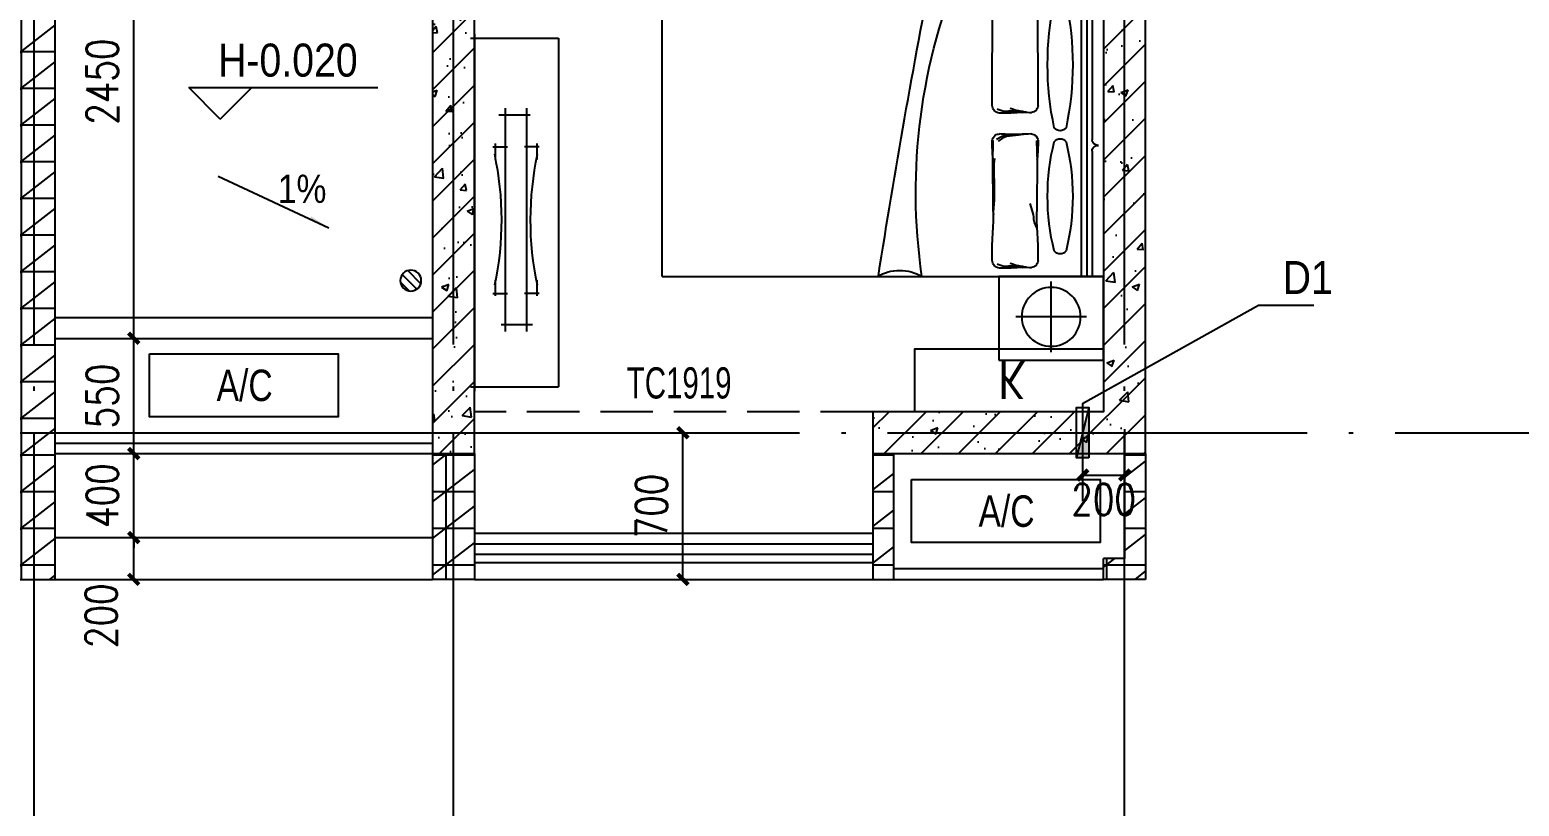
# Model space of a CAD drawing. Extents: x 718358 to 1668613, y -348838 to -159582.
# Drawn here: x 802814 to 809917, y -339776 to -336072 of the extents above; entities that cross this region are included whole.
import ezdxf

# ---------------------------------------------------------------- set-up
doc = ezdxf.new("R2010")
doc.units = 0
doc.header["$LTSCALE"] = 1000
doc.linetypes.add('DASH', pattern=[0.35, 0.25, -0.1])
doc.linetypes.add('DOTE', pattern=[2.4200000000000004, 2, -0.2, 0.02, -0.2])
for name, color, linetype in [('建-厨卫用具', 66, 'Continuous'), ('建-可见线', 7, 'Continuous'), ('建-墙体', 2, 'Continuous'), ('建-家具', 251, 'Continuous'), ('建-尺寸', 73, 'Continuous'), ('建-影线', 8, 'Continuous'), ('建-柱子', 6, 'Continuous'), ('建-标高', 3, 'Continuous'), ('建-空调及空调洞', 70, 'Continuous'), ('建-符号', 3, 'Continuous'), ('建-轴网', 14, 'DOTE'), ('建-门窗', 4, 'Continuous'), ('建-门窗-编号', 7, 'Continuous'), ('建-阳台', 5, 'Continuous')]:
    doc.layers.add(name, color=color, linetype=linetype)
doc.styles.add('_TCH_DIM', font='gt单线西文.shx', dxfattribs={"width": 0.8, "bigfont": 'gt单线中文.shx'})
doc.styles.add('_TCH_WINDOW', font='gt单线西文.shx', dxfattribs={"height": 3.5, "bigfont": 'gt单线中文.shx'})
doc.styles.add('DIM_FONT', font='SIMPLEX.shx', dxfattribs={"width": 0.8, "bigfont": 'GBCBIG.shx'})
doc.dimstyles.new('DIMN50', dxfattribs={"dimscale": 0.5, "dimtxt": 300, "dimasz": 100, "dimexe": 250, "dimexo": 300, "dimgap": 150, "dimtad": 1, "dimdec": 0, "dimzin": 0, "dimdsep": 46, "dimtxsty": 'DIM_FONT', "dimblk": 'ARCHTICK', "dimcen": 0.09, "dimdle": 1, "dimclrt": 7, "dimazin": 2, "dimtfac": 1, "dimtdec": 0, "dimtix": 1, "dimtmove": 2, "dimatfit": 3, "dimldrblk": 'ARCHTICK', "dimfxl": 1, "dimtolj": 1, "dimtzin": 0, "dimarcsym": 0})
pattern_1 = [(0, (0, 0), (0, 175), []), (37.875, (200, 0), (-84.80763867203999, 109.0383283764141), []), (90, (200, 0), (-225, 1.377727649040772e-14), [])]
pattern_2 = [(45, (0, 0), (-88.38834764831843, 88.38834764831844), []), (49.99999999999999, (0, 0), (358.6300913003767, -31.37606749129755), [37.5, -412.5]), (355, (0, 0), (-69.3756668065, 376.0960668500059), [30, -330]), (100.4514, (29.88584, -2.61467), (289.2546908570108, 344.7197710304768), [31.870095, -350.571056]), (46.18420000000001, (0, 100), (533.6205243128222, -82.75950716450905), [56.25, -618.75]), (96.6356, (44.4683725, 93.1033465), (467.3313527743517, 487.0589354502209), [47.805144, -525.8565]), (351.1842, (0, 100), (467.3309725668136, 487.0593004626623), [45, -495]), (21, (50, 75), (298.4535260592309, -201.3094453326694), [37.5, -412.5]), (326.0000000000001, (50, 75), (121.6576659607909, 362.5750225234265), [30, -330]), (71.4514, (74.8711165, 58.224197), (420.111314290745, 161.2652483549762), [31.870095, -350.571056]), (37.50000000000001, (0, 0), (6.079927658645334, 166.4469269156558), [0, -326, 0, -335, 0, -331.25]), (7.499999999999999, (0, 0), (131.5347687210743, 197.2058559411801), [0, -191, 0, -318.5, 0, -126.25]), (327.5, (-111.5, 0), (266.9112180862045, -11.2774358671899), [0, -125, 0, -390, 0, -517.5]), (317.5, (-161.5, 0), (291.5930846711931, 50.05249116615882), [0, -162.5, 0, -259, 0, -367.5])]

# ---------------------------------------------------------------- blocks, each defined once
blk = doc.blocks.new('454545646857')
at = {"layer": '建-家具'}
for p, q in [((6042.579258462591, -65842.78585976518), (6042.579258463639, -65422.78585976191)), ((7706.49381094851, -65422.7858597689), (6042.579258463639, -65422.78585976412)), ((7706.493810947463, -65842.78585976992), (7706.49381094851, -65422.78585976666)), ((6338.805259851392, -65546.90233091134), (6338.805259851043, -65696.10134675054)), ((6552.069961567237, -65525.32301774077), (6476.96141566773, -65525.3230177406)), ((6488.805259851509, -65515.3230177406), (6488.805259851334, -65585.3230177406)), ((7203.521339463364, -65525.32301774229), (7128.346080443301, -65525.32301774211)), ((7188.805259851509, -65515.32301774229), (7188.805259851334, -65585.32301774222)), ((7338.805259851392, -65558.38635206284), (7338.805259851042, -65706.61396200632)), ((7372.959060355151, -65575.32301774269), (6307.523041549432, -65575.32301774019)), ((6307.5230415492, -65675.32301774013), (7372.959060354918, -65675.32301774269)), ((6488.805259850985, -65735.3230177406), (6488.805259851159, -65665.3230177406)), ((7188.805259850985, -65735.32301774228), (7188.805259851159, -65665.32301774228)), ((6552.069961566772, -65725.32301774077), (6476.961415667264, -65725.3230177406)), ((7203.521339462898, -65725.32301774228), (7128.346080442835, -65725.3230177421)), ((7726.493810947522, -65822.7858597667), (6022.57925846265, -65822.78585976514))]:
    blk.add_line(p, q, dxfattribs=at)
for centre, start, end in [((6838.805259854943, -64054.77241747207), 258.0595540250763, 282.1127265320525), ((6838.805259847491, -67195.87361801081), 77.88727346794744, 101.9404459749237)]:
    blk.add_arc(centre, 1500.839454422947, start, end, dxfattribs=at)
blk = doc.blocks.new('空调室外机')
at = {"layer": '建-空调及空调洞'}
blk.add_lwpolyline([(-150.0000573186262, 299.9999680633628), (749.9999426813738, 299.9999680633628), (749.9999426813738, -3.193663724232465e-05), (-150.0000573186262, -3.193663724232465e-05)], close=True, dxfattribs=at)
at = {"layer": '建-空调及空调洞', "style": '_TCH_DIM', "width": 0.8}
blk.add_text('A/C', height=150, dxfattribs=at).set_placement((169.7385458635108, 74.77399481534667))
blk = doc.blocks.new('空调壁挂机')
at = {"layer": '建-空调及空调洞'}
blk.add_lwpolyline([(900.0000397413678, 300.0000110325454), (900.0000397413678, 1.103254544432275e-05), (3.974136780016124e-05, 1.103251634049229e-05), (3.974136780016124e-05, 300.0000110325163)], close=True, dxfattribs=at)
at = {"layer": '建-空调及空调洞', "style": '_TCH_DIM', "text_generation_flag": 4, "width": 0.8000000000029104}
blk.add_text('K', height=180, dxfattribs=at).set_placement((398.5783671205572, 240.5136626312851))
blk = doc.blocks.new('空调穿墙管')
at = {"layer": '建-空调及空调洞'}
h = blk.add_hatch(color=256, dxfattribs=at)
h.paths.add_polyline_path([(30.00003499467493, 120.0000187807873), (3.499526064842939e-05, 120.0000187807873), (3.499526064842939e-05, 1.877845897979569e-05), (60.00003499526065, 1.877845897979569e-05)])
h.paths.add_polyline_path([(3.499525701045059e-05, 240.0000187784353), (3.499525701045059e-05, 120.0000187807891), (30.0000349946713, 120.0000187807891)])
for p, q in [((3.499525701045059e-05, 240.000018778459), (60.00003499525701, 1.877845897979569e-05)), ((30.00003499525701, 260.000018778459), (30.00003499525701, -19.99998122154102))]:
    blk.add_line(p, q, dxfattribs=at)
blk.add_lwpolyline([(3.499525701045059e-05, 1.877845897979569e-05), (60.00003499525701, 1.877845897979569e-05), (60.00003499525701, 240.000018778459), (3.499525701045059e-05, 240.000018778459)], close=True, dxfattribs=at)
blk = doc.blocks.new('A$C28466982')
at = {"layer": '建-厨卫用具'}
h = blk.add_hatch(dxfattribs=at)
h.set_pattern_fill('ANSI31', color=256, scale=20, style=0)
h.set_pattern_definition([(45, (-61544.16680962362, -20665.7264309668), (-22.45064030267288, 22.45064030267288), [])])
edge = h.paths.add_edge_path()
edge.add_arc((50.00074955845776, 50.00030529721698), 50, 0, 360)
blk.add_circle((50.00074955845776, 50.00030529721698), 50, dxfattribs=at)
blk = doc.blocks.new('1245125')
at = {"layer": '建-家具'}
for p, q in [((2068499.334812931, -841121.3534386543), (2068499.334801755, -842621.3629128126)), ((2070604.711407579, -841121.3534543407), (2068499.334812931, -841121.3534386543)), ((2068499.334812931, -841121.3534386543), (2068999.334812931, -841121.35344232)), ((2068554.334812931, -841121.3534390641), (2068554.334812201, -841219.3624735785)), ((2068579.311407573, -841121.3534392501), (2068579.311396397, -842621.3625535156)), ((2068604.701396398, -842621.3624394427), (2068604.721407584, -841121.3534394396)), ((2068638.081407583, -841121.3534396882), (2068617.391407586, -841121.3534395339)), ((2070604.721396408, -842621.3534543407), (2070604.711407579, -841121.3534543407)), ((2068817.903210049, -841267.5274742525), (2068816.923210429, -841216.0024756398)), ((2068840.347376954, -841234.7907253071), (2068848.320772213, -841208.5493371647)), ((2068842.113210784, -841168.0994399484), (2068859.243210789, -841168.6664401076)), ((2068848.320772213, -841208.5493371647), (2068849.203210528, -841202.9074762093)), ((2068859.243210789, -841168.6664401076), (2068887.323210782, -841169.4404403057)), ((2068869.793210784, -841168.9814401837), (2068904.973210738, -841174.0934403152)), ((2068869.793210784, -841168.9814401837), (2068923.473210754, -841171.9784405031)), ((2068887.323210782, -841169.4404403057), (2068910.003210771, -841169.8994404066)), ((2068904.973210738, -841174.0934403152), (2068933.593210727, -841176.2264404254)), ((2068910.003210771, -841169.8994404066), (2068928.39321077, -841170.0434405969)), ((2068923.473210754, -841171.9784405031), (2068954.053210739, -841173.8144406371)), ((2068928.39321077, -841170.0434405969), (2068943.573210778, -841169.9534406767)), ((2068933.593210727, -841176.2264404254), (2068961.903210697, -841180.5734405201)), ((2068943.573210778, -841169.9534406767), (2068994.413210781, -841168.027441116)), ((2068954.053210739, -841173.8144406371), (2068968.883210735, -841176.1184407079)), ((2068961.903210697, -841180.5734405201), (2068982.113210634, -841188.1514405009)), ((2068968.883210735, -841176.1184407079), (2068983.003210694, -841180.2044407192)), ((2068982.113210634, -841188.1514405009), (2068999.113210544, -841200.2114402723)), ((2068983.003210694, -841180.2044407192), (2069010.413210581, -841194.8744405229)), ((2068999.113210544, -841200.2114402723), (2069002.023210533, -841203.2444402266)), ((2069024.813210046, -841267.5364757973), (2069025.783210428, -841216.0114771397)), ((2068554.334811799, -841273.362472148), (2068554.334806613, -841969.3624536706)), ((2068816.443210165, -841250.8454376033), (2068816.113210187, -841248.1454376724)), ((2068817.803209865, -841291.0894736323), (2068817.903210049, -841267.5274742525)), ((2068828.799444428, -841293.42011254), (2068832.062814418, -841281.7438021444)), ((2068832.062814418, -841281.7438021444), (2068832.781543381, -841267.3377243475)), ((2068832.781543381, -841267.3377243475), (2068833.853240985, -841257.8414468444)), ((2068833.853240985, -841257.8414468444), (2068840.347376954, -841234.7907253071)), ((2069023.893210216, -841244.4604764113), (2069022.163210353, -841225.4434769154)), ((2069024.593210168, -841251.3274762215), (2069023.893210216, -841244.4604764113)), ((2069025.05321013, -841255.4584760882), (2069024.593210168, -841251.3274762215)), ((2069024.903209874, -841291.0984751787), (2069024.813210046, -841267.5364757973)), ((2069024.98321016, -841252.4434762211), (2069025.223210128, -841256.070476078)), ((2069025.223210128, -841256.070476078), (2069025.05321013, -841255.4584760882)), ((2069026.263210173, -841250.8454391665), (2069026.603210197, -841248.1634392473)), ((2068813.273209307, -841367.8144715362), (2068814.603209465, -841346.3584721121)), ((2068814.603209465, -841346.3584721121), (2068817.063209709, -841312.6894730546)), ((2068815.543209645, -841321.8604728086), (2068828.799444428, -841293.42011254)), ((2068817.063209709, -841312.6894730546), (2068817.803209865, -841291.0894736323)), ((2069025.653209713, -841312.6894746086), (2069024.903209874, -841291.0984751787)), ((2069028.113209456, -841346.3584737029), (2069025.653209713, -841312.6894746086)), ((2069029.433209303, -841367.8144731467), (2069028.113209456, -841346.3584737029)), ((2068812.273206631, -841726.993415282), (2068812.713209207, -841380.8824711931)), ((2068812.713209207, -841380.8824711931), (2068813.273209307, -841367.8144715362)), ((2069029.993209208, -841380.8914728152), (2069029.433209303, -841367.8144731467)), ((2069030.433206627, -841726.984416904), (2069029.993209208, -841380.8914728152)), ((2068811.713206146, -841791.7754135546), (2068811.733206294, -841771.3724140939)), ((2068811.733206294, -841771.3724140939), (2068812.273206631, -841726.993415282)), ((2069030.963206305, -841770.4004157245), (2069030.433206627, -841726.984416904)), ((2069031.013206152, -841790.5514152113), (2069030.963206305, -841770.4004157245)), ((2068811.743206084, -841800.2264132916), (2068811.713206146, -841791.7754135546)), ((2068811.823206032, -841807.02141313), (2068811.743206084, -841800.2264132916)), ((2068872.533205793, -841838.0984127698), (2068869.443205788, -841838.3774127311)), ((2068869.443205788, -841838.3774127311), (2068870.003205791, -841838.2154127348)), ((2068870.003205791, -841838.2154127348), (2068873.573205803, -841837.7384127632)), ((2068871.583205789, -841838.2424127567), (2068874.823205806, -841837.2974127878)), ((2068872.533205793, -841838.0984127698), (2068871.583205789, -841838.2424127567)), ((2068872.533205793, -841838.0984127698), (2068897.21320581, -841836.8114129533)), ((2068873.573205803, -841837.7384127632), (2068879.513205806, -841837.0094128351)), ((2068874.823205806, -841837.2974127878), (2068886.843205824, -841834.2284129907)), ((2068879.513205806, -841837.0094128351), (2068913.583205823, -841833.7694131988)), ((2068886.843205824, -841834.2284129907), (2068897.013205841, -841832.3114130709)), ((2068897.013205841, -841832.3114130709), (2068904.383205852, -841831.501413183)), ((2068897.21320581, -841836.8114129533), (2068908.67320579, -841838.7014130242)), ((2068904.383205852, -841831.501413183), (2068915.833205849, -841830.2054133242)), ((2068908.67320579, -841838.7014130242), (2068915.413205774, -841840.0514130387)), ((2068913.583205823, -841833.7694131988), (2068925.893205829, -841833.1844133118)), ((2068915.413205774, -841840.0514130387), (2068923.933205775, -841841.3654130531)), ((2068915.833205849, -841830.2054133242), (2068939.223205909, -841822.2584136506)), ((2068923.933205775, -841841.3654130531), (2068927.243205775, -841841.7254130922)), ((2068928.793205773, -841841.5904131131), (2068925.133205789, -841839.8534130973)), ((2068925.893205829, -841833.1844133118), (2068936.223205829, -841833.0854133521)), ((2068927.243205775, -841841.7254130922), (2068928.793205773, -841841.5904131131)), ((2068936.223205829, -841833.0854133521), (2068952.62320583, -841833.6254134957)), ((2068939.223205909, -841822.2584136506), (2068944.433205929, -841820.7554137876)), ((2068952.62320583, -841833.6254134957), (2068965.993205833, -841833.940413593)), ((2068965.993205833, -841833.940413593), (2068979.493205843, -841832.626413683)), ((2068979.493205843, -841832.626413683), (2069003.773205896, -841825.6154140652)), ((2069003.773205896, -841825.6154140652), (2069007.163205892, -841824.2384141162)), ((2069030.903206038, -841805.9594147857), (2069031.013206152, -841790.5514152113)), ((2068815.223204017, -842076.1594528039), (2068817.363204788, -841972.8644164444)), ((2068842.123205025, -841941.8014930781), (2068859.243205025, -841942.3864931844)), ((2068859.243205025, -841942.3864931844), (2068887.323205017, -841943.1604933825)), ((2068869.79320502, -841942.6924932571), (2068923.473204989, -841945.6894935765)), ((2068869.79320502, -841942.6924932571), (2068904.973204974, -841947.813493392)), ((2068887.323205017, -841943.1604933825), (2068910.013205011, -841943.6104935396)), ((2068904.973204974, -841947.813493392), (2068933.583204957, -841949.9464935618)), ((2068910.013205011, -841943.6104935396), (2068928.403205011, -841943.7544936705)), ((2068923.473204989, -841945.6894935765), (2068954.06320498, -841947.5164937668)), ((2068928.403205011, -841943.7544936705), (2068943.583205004, -841943.6734938133)), ((2068933.583204957, -841949.9464935618), (2068961.893204927, -841954.2844936529)), ((2068943.583205004, -841943.6734938133), (2068994.413205017, -841941.7384942491)), ((2068954.06320498, -841947.5164937668), (2068968.88320497, -841949.8204938376)), ((2068961.893204927, -841954.2844936529), (2068982.11320487, -841961.8624935743)), ((2068968.88320497, -841949.8204938376), (2068983.003204929, -841953.9154937926)), ((2068982.11320487, -841961.8624935743), (2068999.11320478, -841973.9224934053)), ((2068983.003204929, -841953.9154937926), (2069010.423204822, -841968.5854936559)), ((2068999.11320478, -841973.9224934053), (2069002.033204759, -841976.9554933598)), ((2069027.503204019, -842076.1594543855), (2069025.363204787, -841972.8824180008)), ((2068554.334806211, -842023.3624522401), (2068554.334801755, -842621.3626657439)), ((2068816.443204119, -842062.3135287932), (2068816.103204151, -842059.6225288655)), ((2069020.873203963, -842084.2684541249), (2069017.533204148, -842058.9964548005)), ((2069026.263204127, -842062.304530353), (2069026.603204151, -842059.6225304338)), ((2068816.923202454, -842286.4184498992), (2068815.223204017, -842076.1594528039)), ((2069020.553202937, -842220.9254531742), (2069020.873203963, -842084.2684541249)), ((2069025.793202459, -842286.4184514554), (2069027.503204019, -842076.1594543855)), ((2068840.349868976, -842305.2081995769), (2068848.323449428, -842278.9587003153)), ((2068848.323449428, -842278.9587003153), (2068849.193202547, -842273.3144504654)), ((2069019.763202779, -842243.2904525816), (2069020.063202865, -842231.2574528896)), ((2069019.913202663, -842257.6004521679), (2069019.763202779, -842243.2904525816)), ((2069020.653202545, -842274.7994517571), (2069019.913202663, -842257.6004521679)), ((2069020.063202865, -842231.2574528896), (2069020.553202937, -842220.9254531742)), ((2069022.173202384, -842295.8504511714), (2069020.653202545, -842274.7994517571)), ((2068817.893202069, -842337.9434485713), (2068816.923202454, -842286.4184498992)), ((2068817.80320189, -842361.514447895), (2068817.893202069, -842337.9434485713)), ((2068828.799436453, -842363.8349479334), (2068832.062806443, -842352.1572815918)), ((2068832.062806443, -842352.1572815918), (2068832.781535406, -842337.7499486402)), ((2068832.781535406, -842337.7499486402), (2068833.853325605, -842328.2556989468)), ((2068833.853325605, -842328.2556989468), (2068840.349868976, -842305.2081995769)), ((2069023.883202251, -842314.8674506673), (2069022.173202384, -842295.8504511714)), ((2069024.593202193, -842321.7434505405), (2069023.883202251, -842314.8674506673)), ((2069025.063202161, -842325.8654504039), (2069024.593202193, -842321.7434505405)), ((2069024.823202076, -842337.9434501131), (2069025.793202459, -842286.4184514554)), ((2069024.913201889, -842361.5054494943), (2069024.823202076, -842337.9434501131)), ((2069024.983202185, -842322.8504504771), (2069025.233202158, -842326.4774503936)), ((2069025.233202158, -842326.4774503936), (2069025.063202161, -842325.8654504039)), ((2068813.283201322, -842438.2304458552), (2068814.61320148, -842416.7744464312)), ((2068814.61320148, -842416.7744464312), (2068817.063201734, -842383.0964473702)), ((2068815.54320167, -842392.276447068), (2068828.799436453, -842363.8349479334)), ((2068817.063201734, -842383.0964473702), (2068817.80320189, -842361.514447895)), ((2069025.643201732, -842383.1054489275), (2069024.913201889, -842361.5054494943)), ((2069028.11320148, -842416.7654480186), (2069025.643201732, -842383.1054489275)), ((2069029.433201328, -842438.2214474623), (2069028.11320148, -842416.7654480186)), ((2068811.733200785, -842510.7884439048), (2068812.283201112, -842466.4094450929)), ((2068812.283201112, -842466.4094450929), (2068812.713201232, -842451.2984455121)), ((2068812.713201232, -842451.2984455121), (2068813.283201322, -842438.2304458552)), ((2069029.993201233, -842451.2984471308), (2069029.433201328, -842438.2214474623)), ((2069030.443201109, -842466.4004467151), (2069029.993201233, -842451.2984471308)), ((2069030.973200786, -842509.8254455985), (2069030.443201109, -842466.4004467151)), ((2068811.713200637, -842531.1914433655), (2068811.733200785, -842510.7884439048)), ((2068811.753200565, -842539.6514431655), (2068811.713200637, -842531.1914433655)), ((2068811.813200517, -842546.4374430004), (2068811.753200565, -842539.6514431655)), ((2068915.82320035, -842569.621443135), (2068939.233200405, -842561.6744435211)), ((2068939.233200405, -842561.6744435211), (2068944.43320042, -842560.1804436018)), ((2068979.493200334, -842572.0514435569), (2069003.783200377, -842565.0314439357)), ((2069003.783200377, -842565.0314439357), (2069007.173200388, -842563.6544439867)), ((2069030.913200519, -842545.3664446529), (2069030.993200647, -842529.9674450221)), ((2069030.993200647, -842529.9674450221), (2069030.973200786, -842509.8254455985)), ((2068499.334516577, -842621.3629128126), (2068999.334516577, -842621.3629165975)), ((2070604.721396408, -842621.3534543407), (2068499.334801755, -842621.3629128126)), ((2068499.334816656, -843021.3629128126), (2068499.334812931, -842621.3629128126)), ((2068638.091396398, -842621.3624396914), (2068618.091396398, -842621.3624395424)), ((2068872.523200294, -842577.5054426368), (2068869.443200279, -842577.7844425982)), ((2068869.443200279, -842577.7844425982), (2068870.013200288, -842577.6314426053)), ((2068870.013200288, -842577.6314426053), (2068873.583200284, -842577.1364426273)), ((2068871.57320029, -842577.6584425673), (2068874.823200297, -842576.7224426616)), ((2068872.523200294, -842577.5054426368), (2068871.57320029, -842577.6584425673)), ((2068872.523200294, -842577.5054426368), (2068897.213200301, -842576.2274428238)), ((2068873.583200284, -842577.1364426273), (2068879.513200297, -842576.4254427056)), ((2068874.823200297, -842576.7224426616), (2068886.843200315, -842573.6534428049)), ((2068879.513200297, -842576.4254427056), (2068913.583200314, -842573.1764430064)), ((2068886.843200315, -842573.6534428049), (2068897.013200332, -842571.7274429414)), ((2068897.013200332, -842571.7274429414), (2068904.383200342, -842570.917442994)), ((2068897.213200301, -842576.2274428238), (2068908.673200281, -842578.1174428351)), ((2068904.383200342, -842570.917442994), (2068915.82320035, -842569.621443135)), ((2068908.673200281, -842578.1174428351), (2068915.403200275, -842579.4584428463)), ((2068913.583200314, -842573.1764430064), (2068925.88320033, -842572.6004431227)), ((2068915.403200275, -842579.4584428463), (2068923.943200256, -842580.7814429237)), ((2068923.943200256, -842580.7814429237), (2068927.243200266, -842581.1414429031)), ((2068928.803200254, -842581.0154429275), (2068925.143200271, -842579.2604429645)), ((2068925.88320033, -842572.6004431227), (2068936.233200325, -842572.5014432226)), ((2068927.243200266, -842581.1414429031), (2068928.803200254, -842581.0154429275)), ((2068936.233200325, -842572.5014432226), (2068952.633200327, -842573.0324433034)), ((2068952.633200327, -842573.0324433034), (2068965.993200324, -842573.3564434039)), ((2068965.993200324, -842573.3564434039), (2068979.493200334, -842572.0514435569)), ((2068999.334812931, -842621.3629091469), (2068999.334816656, -843021.3629091469)), ((2068749.334818493, -842982.8429109094), (2068749.334810975, -842645.8829109309)), ((2068580.854814745, -842814.3629147087), (2068917.814814738, -842814.3629071318)), ((2068999.334816656, -843021.3629091469), (2068499.334816656, -843021.3629128126))]:
    blk.add_line(p, q, dxfattribs=at)
for centre, major_axis, ratio, start_param, end_param in [((2064549.068201862, -842407.3116330423), (4834.733082265267, 439.1959715344415), 0.7531188467470578, -0.1784363828651989, 0.2382088557449293), ((2033704.818208067, -846640.4126372535), (-25444.39697652647, 27096.70072199145), 0.9558564717278059, 4.091605294807455, 4.133081674380852), ((2069067.500517833, -841207.8827152053), (-255.3484667015564, 1.544581507008789e-06), 0.8999999738102986, -0.03037411209938967, 0.176164273581656), ((2068861.509527915, -841205.1264158438), (-49.46276026113248, 1.048142075146824e-06), 0.899999973719012, -0.7955176182532873, -0.09500678866058654), ((2068842.288969168, -841189.0426371405), (-23.27814095011575, 1.574419347559924e-07), 0.8999999781975311, 4.622268709460744, 5.633073335858923), ((2068993.516744482, -841207.8700148712), (-44.27895509562808, 1.085545024286352e-06), 0.8999999712867747, 4.176462138893456, 4.692225158661725), ((2068981.198572182, -841205.1261778998), (-49.4627602753604, 3.384749099183335e-07), 0.8999999771026443, 3.236603868058589, 3.928326768842065), ((2068775.207595813, -841207.8832963188), (-255.3484667020098, 2.231636824270248e-06), 0.8999999750812409, 2.965432791929425, 3.171971177209503), ((2068524.334812201, -841219.362473355), (-30, 2.222160207561115e-07), 0.899999976158142, 1.570796326755854, 3.141592653541593), ((2068524.334811799, -841273.3624719245), (-30, 2.235146153213248e-07), 0.8999999761581423, 3.141592653589689, 4.712388980384605), ((2070405.438890924, -841611.5543618744), (-1758.690963717162, 1.310366329086374e-05), 0.8999999761588823, -0.1908584811880798, 0.1908615706272083), ((2068706.72320925, -841325.8779584509), (-32.38815954852252, 2.39983943281922e-07), 0.8999999761593566, 3.665717403507437, 5.759064968976374), ((2067008.008487572, -841611.5590434212), (-1758.690963717627, 1.310168966424272e-05), 0.8999999761602147, 2.950734172400728, 3.332454224215267), ((2068866.801045252, -841800.4796545255), (55.46034379573798, 3.380489047355297e-07), 0.8999999724508894, 3.272926144761133, 3.79525781294362), ((2068860.38349241, -841786.30176823), (62.15034073123859, 3.068669743275226e-06), 0.8999999854561167, 4.062435966183932, 4.430893206485758), ((2068860.38349241, -841786.30176823), (62.1503407744916, 2.808569498937652e-06), 0.899999985072287, 4.062435970479454, 4.43089321020394), ((2068869.095896607, -841977.4724126378), (-154.9014280585764, 1.958818190815259e-06), 0.8999999790080534, 4.6150522633094, 4.880887483439516), ((2068966.700563672, -841077.8471363226), (-849.4362498432346, 4.05183921369854e-06), 0.8999999793499875, 1.473459602543513, 1.605238215624852), ((2068989.588593178, -841805.1350762206), (-41.3274317057091, 1.305418406945737e-07), 0.8999999764485502, 1.7253611786648, 3.119538232771154), ((2068706.724169262, -841897.2354467851), (-32.38815954843616, 2.399839576645143e-07), 0.8999999761617562, 0.5241247499130322, 2.617472315391193), ((2068524.334806613, -841969.3624534471), (-30, 2.222160207561115e-07), 0.899999976158142, 1.570796326755854, 3.141592653541593), ((2068524.334806211, -842023.3624520166), (-30, 2.235146153213248e-07), 0.8999999761581423, 3.141592653589689, 4.712388980384605), ((2069517.301311874, -842239.1402205165), (-0.004232470705961792, 969.8072770876771), 0.8976548315595794, 1.299093676426119, 1.842493648721256), ((2068706.724405637, -841993.462597881), (-32.38815954856575, 2.42187684584304e-07), 0.8999999761545611, 3.665717403585348, 5.759064969049668), ((2067896.148460009, -842239.142468348), (-0.004232472382062972, 969.8072770859418), 0.8976548315611859, 4.440686330013986, 4.984086302310121), ((2069068.076118198, -842012.6626577817), (-25.6166198578356, 412.0578365080461), 0.6179676128628386, 1.439995413554676, 1.646533798730782), ((2068861.511469673, -841978.8367017459), (-49.46276026977863, 5.7806626479996e-07), 0.8999999751859341, -0.7955176269712626, -0.09500679904819864), ((2068842.290910911, -841962.7529230425), (-23.27814093292225, 2.617469892598266e-07), 0.899999978892369, 4.622268714069476, 5.633073340863027), ((2068960.792764957, -841870.8947065668), (-83.65657832798168, 9.545365032157343e-07), 0.8999999742923253, 1.3139310372807, 1.904863547795729), ((2068993.518686225, -841981.5803007733), (-44.2789550939255, 1.082988493475453e-06), 0.8999999713238034, 4.176462138824771, 4.692225158608987), ((2068981.200513925, -841978.8364637422), (-49.46276029188297, 1.237538796330244e-06), 0.8999999799380176, 3.23660388792273, 3.928326785540786), ((2068774.635947731, -842012.662506703), (25.61508347484035, 412.0579422046654), 0.6179676614378415, 4.636649860149116, 4.843188245965378), ((2068706.725366245, -842484.8200909835), (-32.38815954839302, 2.421877421159411e-07), 0.8999999761593607, 0.5241247499863304, 2.617472315469103), ((2068866.80298725, -842539.894917165), (-55.46034380445226, 4.165515280124862e-07), 0.8999999761694369, 0.1313335052475106, 0.6536651717975612), ((2068989.590535191, -842544.55033886), (-41.32743170087737, 3.070793815874924e-07), 0.8999999761593508, 1.72536118240779, 3.119538236806531), ((2068860.385434408, -842525.7170308696), (-62.15034151617726, 4.601306942183849e-07), 0.8999999761639336, 0.9208433733608272, 1.289300607457668), ((2068869.097838606, -842716.8876752178), (-154.9014285558143, 1.153789634805226e-06), 0.8999999761518868, 4.61505225888812, 4.880887478173428), ((2068966.70250567, -841817.2623989622), (-849.436252854789, 6.323992367244513e-06), 0.8999999761675549, 1.47345960529325, 1.605238217916682), ((2069472.05432573, -842766.2730072283), (-192.9467036954695, 1.439102691474169e-06), 0.899999976158557, 4.128861609970659, 5.295920811101234), ((2068749.334814734, -842814.36291095), (99.27779207727868, -99.27779207727869), 0.9999999999994138, 1.57079633424515, 7.853981641424737), ((2068749.334814734, -842814.36291095), (-39.71111683093478, -39.71111683093476), 0.9999999999985343, 7.44908124073999e-09, 6.283185314628668)]:
    blk.add_ellipse(centre, major_axis=major_axis, ratio=ratio, start_param=start_param, end_param=end_param, dxfattribs=at)
blk = doc.blocks.new('_ArchTick')
at = {"color": 0, "linetype": 'ByBlock', "const_width": 0.4}
blk.add_lwpolyline([(-0.5, -0.5), (0.5, 0.5)], dxfattribs=at)
blk = doc.blocks.new('*D476')
at = {"layer": 'Defpoints', "color": 0, "transparency": 16777216}
for p in [(807835.1835225911, -337827.1407517474), (808035.183522284, -337827.1407517474), (808035.183522284, -338195.9032965785)]:
    blk.add_point(p, dxfattribs=at)
at = {"layer": '建-尺寸', "color": 0, "lineweight": -2, "transparency": 16777216}
for p, q in [((807835.1835225911, -337977.1407517474), (807835.1835225911, -338320.9032965785)), ((808035.183522284, -337977.1407517474), (808035.183522284, -338320.9032965785)), ((807834.6835225911, -338195.9032965785), (808035.683522284, -338195.9032965785))]:
    blk.add_line(p, q, dxfattribs=at)
at = {"layer": '建-尺寸', "color": 0, "lineweight": -2, "transparency": 16777216, "xscale": 50, "yscale": 50, "zscale": 50, "rotation": 180}
blk.add_blockref('_ArchTick', (807835.1835225911, -338195.9032965785), dxfattribs=at)
at = {"layer": '建-尺寸', "color": 0, "lineweight": -2, "transparency": 16777216, "xscale": 50, "yscale": 50, "zscale": 50}
blk.add_blockref('_ArchTick', (808035.183522284, -338195.9032965785), dxfattribs=at)
at = {"layer": '建-尺寸', "color": 7, "transparency": 16777216, "insert": (807935.1835224377, -338312.1417159024), "char_height": 150, "attachment_point": 5, "style": 'DIM_FONT'}
blk.add_mtext('\\A1;200', dxfattribs=at)
blk = doc.blocks.new('*D516')
at = {"layer": 'Defpoints', "color": 0, "transparency": 16777216}
for p in [(805528.829316581, -337993.8059017363), (805928.7239400302, -337993.8059017363), (805528.8293469106, -338693.8053316305)]:
    blk.add_point(p, dxfattribs=at)
at = {"layer": '建-尺寸', "color": 0, "lineweight": -2, "transparency": 16777216}
for p, q in [((805678.829316581, -337993.8059017363), (806053.7239400302, -337993.8059017363)), ((805928.7239400302, -338694.3053316305), (805928.7239400302, -337993.3059017363)), ((805678.8293469106, -338693.8053316305), (806053.7239400302, -338693.8053316305))]:
    blk.add_line(p, q, dxfattribs=at)
at = {"layer": '建-尺寸', "color": 0, "lineweight": -2, "transparency": 16777216, "xscale": 50, "yscale": 50, "zscale": 50}
for p, rotation in [((805928.7239400302, -337993.8059017363), 90), ((805928.7239400302, -338693.8053316305), 270)]:
    blk.add_blockref('_ArchTick', p, dxfattribs=dict(at, rotation=rotation))
at = {"layer": '建-尺寸', "color": 7, "transparency": 16777216, "insert": (805778.7239400303, -338343.8056166833), "char_height": 150, "attachment_point": 5, "rotation": 90, "style": 'DIM_FONT'}
blk.add_mtext('\\A1;700', dxfattribs=at)
blk = doc.blocks.new('*D568')
at = {"layer": 'Defpoints', "color": 0, "transparency": 16777216}
for p in [(803029.3462161882, -335093.8053575747), (803309.7116525397, -335093.8053575747), (803029.3459578049, -337543.8053670534)]:
    blk.add_point(p, dxfattribs=at)
at = {"layer": '建-尺寸', "color": 0, "lineweight": -2, "transparency": 16777216}
for p, q in [((803179.3462161882, -335093.8053575747), (803434.7116525397, -335093.8053575747)), ((803309.7116525397, -337544.3053670534), (803309.7116525397, -335093.3053575747)), ((803179.3459578049, -337543.8053670534), (803434.7116525397, -337543.8053670534))]:
    blk.add_line(p, q, dxfattribs=at)
at = {"layer": '建-尺寸', "color": 0, "lineweight": -2, "transparency": 16777216, "xscale": 50, "yscale": 50, "zscale": 50}
for p, rotation in [((803309.7116525397, -335093.8053575747), 90), ((803309.7116525397, -337543.8053670534), 270)]:
    blk.add_blockref('_ArchTick', p, dxfattribs=dict(at, rotation=rotation))
at = {"layer": '建-尺寸', "color": 7, "transparency": 16777216, "insert": (803159.7116525398, -336318.8053623139), "char_height": 150, "attachment_point": 5, "rotation": 90, "style": 'DIM_FONT'}
blk.add_mtext('\\A1;2450', dxfattribs=at)
blk = doc.blocks.new('*D569')
at = {"layer": 'Defpoints', "color": 0, "transparency": 16777216}
for p in [(803029.3459578049, -337543.8053670534), (803309.7114943458, -337543.8053670534), (803029.3458998005, -338093.8055757567)]:
    blk.add_point(p, dxfattribs=at)
at = {"layer": '建-尺寸', "color": 0, "lineweight": -2, "transparency": 16777216}
for p, q in [((803179.3459578049, -337543.8053670534), (803434.7114943458, -337543.8053670534)), ((803309.7114943458, -338094.3055757567), (803309.7114943458, -337543.3053670534)), ((803179.3458998005, -338093.8055757567), (803434.7114943458, -338093.8055757567))]:
    blk.add_line(p, q, dxfattribs=at)
at = {"layer": '建-尺寸', "color": 0, "lineweight": -2, "transparency": 16777216, "xscale": 50, "yscale": 50, "zscale": 50}
for p, rotation in [((803309.7114943458, -337543.8053670534), 90), ((803309.7114943458, -338093.8055757567), 270)]:
    blk.add_blockref('_ArchTick', p, dxfattribs=dict(at, rotation=rotation))
at = {"layer": '建-尺寸', "color": 7, "transparency": 16777216, "insert": (803159.7114943459, -337818.8054714049), "char_height": 150, "attachment_point": 5, "rotation": 90, "style": 'DIM_FONT'}
blk.add_mtext('\\A1;550', dxfattribs=at)
blk = doc.blocks.new('*D570')
at = {"layer": 'Defpoints', "color": 0, "transparency": 16777216}
for p in [(803029.3458998005, -338093.8055757567), (803309.7114442511, -338093.8055757567), (803029.3458576156, -338493.8051977367)]:
    blk.add_point(p, dxfattribs=at)
at = {"layer": '建-尺寸', "color": 0, "lineweight": -2, "transparency": 16777216}
for p, q in [((803179.3458998005, -338093.8055757567), (803434.7114442511, -338093.8055757567)), ((803309.7114442511, -338093.8055757567), (803309.7114442511, -338043.8055757567)), ((803309.7114442511, -338493.8051977367), (803309.7114442511, -338093.8055757567)), ((803179.3458576156, -338493.8051977367), (803434.7114442511, -338493.8051977367)), ((803309.7114442511, -338493.8051977367), (803309.7114442511, -338543.8051977367))]:
    blk.add_line(p, q, dxfattribs=at)
at = {"layer": '建-尺寸', "color": 0, "lineweight": -2, "transparency": 16777216, "xscale": 50, "yscale": 50, "zscale": 50}
for p, rotation in [((803309.7114442511, -338093.8055757567), 270), ((803309.7114442511, -338493.8051977367), 90)]:
    blk.add_blockref('_ArchTick', p, dxfattribs=dict(at, rotation=rotation))
at = {"layer": '建-尺寸', "color": 7, "transparency": 16777216, "insert": (803159.7114442512, -338293.8053867466), "char_height": 150, "attachment_point": 5, "rotation": 90, "style": 'DIM_FONT'}
blk.add_mtext('\\A1;400', dxfattribs=at)
blk = doc.blocks.new('*D571')
at = {"layer": 'Defpoints', "color": 0, "transparency": 16777216}
for p in [(803029.3458576156, -338493.8051977367), (803309.7114126123, -338493.8051977367), (803029.3458365231, -338693.8051977368)]:
    blk.add_point(p, dxfattribs=at)
at = {"layer": '建-尺寸', "color": 0, "lineweight": -2, "transparency": 16777216}
for p, q in [((803179.3458576156, -338493.8051977367), (803434.7114126123, -338493.8051977367)), ((803309.7114126123, -338694.3051977368), (803309.7114126123, -338493.3051977367)), ((803179.3458365231, -338693.8051977368), (803434.7114126123, -338693.8051977368))]:
    blk.add_line(p, q, dxfattribs=at)
at = {"layer": '建-尺寸', "color": 0, "lineweight": -2, "transparency": 16777216, "xscale": 50, "yscale": 50, "zscale": 50}
for p, rotation in [((803309.7114126123, -338493.8051977367), 90), ((803309.7114126123, -338693.8051977368), 270)]:
    blk.add_blockref('_ArchTick', p, dxfattribs=dict(at, rotation=rotation))
at = {"layer": '建-尺寸', "color": 7, "transparency": 16777216, "insert": (803154.7113845076, -338867.2337818578), "char_height": 150, "attachment_point": 5, "rotation": 90, "style": 'DIM_FONT'}
blk.add_mtext('\\A1;200', dxfattribs=at)

msp = doc.modelspace()

# ---------------------------------------------------------------- hatches: boundary and pattern name
at = {"layer": '建-影线'}
h = msp.add_hatch(dxfattribs=at)
h.set_pattern_fill('钢筋混凝土', color=256, scale=50, style=0)
h.set_pattern_definition(pattern_2)
h.paths.add_polyline_path([(807935.1835221905, -337893.8052390336), (806835.1822941811, -337893.8052390338), (806835.1822941811, -338093.8052390338), (808135.1835221905, -338093.8052390336), (808135.1835221907, -334093.8052390336), (807935.1835221907, -334093.8052390337)])
h = msp.add_hatch(dxfattribs=at)
h.set_pattern_fill('钢筋混凝土', color=256, scale=50, style=0)
h.set_pattern_definition(pattern_2)
h.paths.add_polyline_path([(804735.1835221905, -338093.8052390336), (804935.1835221905, -338093.8052390336), (804935.1835221904, -334593.8052390336), (804735.1835221905, -334593.8052390336)])
h = msp.add_hatch(dxfattribs=at)
h.set_pattern_fill('空心砖', color=256, scale=50, style=0)
h.set_pattern_definition(pattern_1)
h.paths.add_polyline_path([(802935.1835225914, -338693.8052186999), (802935.1835224963, -335193.8053506311), (802835.1835201798, -335093.8053552602), (802735.1835224936, -335093.8053575747), (802735.1835225914, -338693.8052187054)])
h = msp.add_hatch(dxfattribs=at)
h.set_pattern_fill('空心砖', color=256, scale=50, style=0)
h.set_pattern_definition(pattern_1)
h.paths.add_polyline_path([(804935.1835221905, -338093.8052390336), (804735.1835225914, -338093.8052390336), (804735.1835225914, -338693.8052187026), (804935.1835225914, -338693.8052187026)])
h = msp.add_hatch(dxfattribs=at)
h.set_pattern_fill('空心砖', color=256, scale=50, style=0)
h.set_pattern_definition(pattern_1)
h.paths.add_polyline_path([(806935.1835313808, -338093.8052390338), (806835.1835313808, -338093.8052390338), (806835.1835573777, -338693.8052750289), (806935.1835573777, -338693.8052706961)])
h = msp.add_hatch(dxfattribs=at)
h.set_pattern_fill('空心砖', color=256, scale=50, style=0)
h.set_pattern_definition(pattern_1)
h.paths.add_polyline_path([(808135.1835221905, -338093.8052390336), (808035.1835225887, -338093.8052390336), (808035.1835225751, -338593.8053613598), (808068.5168559075, -338627.1386946931), (808135.1835225751, -338593.8053613598)])
h = msp.add_hatch(dxfattribs=at)
h.set_pattern_fill('空心砖', color=256, scale=50, style=0)
h.set_pattern_definition(pattern_1)
h.paths.add_polyline_path([(808068.5168559075, -338627.1386946931), (808035.1835225751, -338593.8053613598), (807935.1835224768, -338593.8053613489), (807935.183522466, -338693.8053613489), (808035.1835225724, -338693.8053613598)])
h = msp.add_hatch(dxfattribs=at)
h.set_pattern_fill('空心砖', color=256, scale=50, style=0)
h.set_pattern_definition(pattern_1)
h.paths.add_polyline_path([(808068.5168559075, -338627.1386946931), (808035.1835225724, -338693.8053613598), (808135.1835225724, -338693.8052227689), (808135.1835225751, -338593.8053613598)])
at = {"layer": '建-符号'}
msp.add_hatch(color=256, dxfattribs=at).paths.add_polyline_path([(804240.6366240752, -337016.5510652689), (804150.0077605253, -336974.2851322773), (804155.6432182576, -336962.201283804)])

# ---------------------------------------------------------------- linework, layer by layer
at = {"layer": '建-可见线'}
for p, q in [((802935.1835225916, -338493.8052187), (804735.1835225916, -338493.8052187026)), ((802935.1835225914, -338693.8052187), (804735.1835225914, -338693.8052187026))]:
    msp.add_line(p, q, dxfattribs=at)
at = {"layer": '建-墙体'}
for p, q in [((802935.1835225914, -338693.8052186999), (802935.1835224963, -335193.8053506311)), ((804735.1835225914, -338093.8052390336), (804735.1835225914, -338693.8052187026)), ((804935.1835225914, -338093.8052390336), (804935.1835225914, -338693.8052187026)), ((806835.1835313808, -338093.8052390338), (806835.1835573777, -338693.8052750289)), ((806935.1835573777, -338693.8052706961), (806935.1835313808, -338093.8052706961)), ((808035.1835225887, -338093.8052390336), (808035.1835225751, -338593.8053613598)), ((808135.1835225887, -338093.8052390336), (808135.1835225751, -338593.8053613598)), ((808035.1835225751, -338593.8053613598), (807935.1835224768, -338593.8053613489)), ((807935.183522466, -338693.8053613489), (807935.1835224768, -338593.8053613489)), ((808135.1835225751, -338593.8053613598), (808135.1835225724, -338693.8052227689)), ((802735.1835225914, -338693.8052187054), (802935.1835225914, -338693.8052186999)), ((804935.1835225914, -338693.8052187026), (804735.1835225914, -338693.8052187026)), ((806835.1835573777, -338693.8052750289), (806935.1835573777, -338693.8052706961)), ((808035.1835225724, -338693.8053613598), (807935.183522466, -338693.8053613489)), ((808035.1835225724, -338693.8053613598), (808035.1835225724, -338693.8052227689)), ((808135.1835225724, -338693.8052227689), (808035.1835225724, -338693.8052227689))]:
    msp.add_line(p, q, dxfattribs=at)
at = {"layer": '建-柱子'}
for p, q in [((807935.1835221907, -334093.8052390337), (807935.1835221905, -337893.8052390336)), ((808135.1835221905, -338093.8052390336), (808135.1835221907, -334093.8052390336)), ((804735.1835221905, -334593.8052390336), (804735.1835221905, -338093.8052390336)), ((804935.1835221905, -338093.8052390336), (804935.1835221904, -334593.8052390336)), ((807935.1835221905, -337893.8052390336), (806835.1822941811, -337893.8052390338)), ((806835.1822941811, -337893.8052390338), (806835.1822941811, -338093.8052390338)), ((804735.1835221905, -338093.8052390336), (804935.1835221905, -338093.8052390336)), ((806835.1822941811, -338093.8052390338), (808135.1835221905, -338093.8052390336))]:
    msp.add_line(p, q, dxfattribs=at)
at = {"layer": '建-标高'}
for p, q in [((803722.497676089, -336497.6188212762), (803572.497676089, -336347.6188212762)), ((803572.497676089, -336347.6188212762), (804473.4706341176, -336347.6188212762)), ((803722.497676089, -336497.6188212762), (803872.497676089, -336347.6188212762))]:
    msp.add_line(p, q, dxfattribs=at)
at = {"layer": '建-空调及空调洞'}
for p, q in [((807835.1835225914, -337853.8052658075), (808674.3369516219, -337384.707765619)), ((808674.3369516219, -337384.707765619), (808938.3655882651, -337384.707765619))]:
    msp.add_line(p, q, dxfattribs=at)
at = {"layer": '建-符号'}
msp.add_lwpolyline([(803712.6444457117, -336770.3151404583), (804240.6366240752, -337016.5510652689)], dxfattribs=at)
at = {"layer": '建-轴网'}
for p, q in [((808035.1835227592, -339993.8059017363), (808035.1835227592, -320193.8059017363)), ((804835.1835227592, -339993.8059017363), (804835.1835227592, -328693.8059017363)), ((802835.1835227592, -339993.8059017363), (802835.1835227592, -334993.8059017363)), ((768185.1835227592, -337993.8059017363), (810335.1835227592, -337993.8059017363))]:
    msp.add_line(p, q, dxfattribs=at)
at = {"layer": '建-门窗', "linetype": 'DASH'}
msp.add_line((806835.1822941811, -337893.8047442748), (804935.1835221905, -337893.8047442748), dxfattribs=at)
at = {"layer": '建-门窗'}
for p, q in [((804935.1835521781, -338573.8053573519), (806835.1835521781, -338573.8052750289)), ((804935.1835539113, -338613.8053573519), (806835.1835539113, -338613.8052750289)), ((804935.1835573774, -338693.8053573519), (806835.1835573774, -338693.8052750289))]:
    msp.add_line(p, q, dxfattribs=at)
at = {"layer": '建-阳台'}
for p, q in [((802935.183532618, -337443.80535752), (804735.1835326185, -337443.8055397593)), ((802935.1835224936, -337543.80535752), (804735.183522494, -337543.8055397593)), ((802935.1835224936, -337993.8055757568), (804735.183522494, -337993.8055757568)), ((802935.1835224936, -338043.8055757568), (804735.1835224939, -338043.8055757568)), ((802935.1835224936, -338093.8055757568), (804735.1835224939, -338093.8055757568)), ((804935.1835225914, -338473.8051106138), (806835.183547845, -338473.8051106138)), ((804935.1835225914, -338523.8051106138), (806835.1835500114, -338523.8051106138)), ((807935.1835224715, -338643.8052186882), (806935.1835204251, -338643.8052185432)), ((806935.1835225915, -338693.8052706961), (807935.183522466, -338693.8052186882))]:
    msp.add_line(p, q, dxfattribs=at)

# ---------------------------------------------------------------- block references
at = {"layer": '建-厨卫用具', "xscale": -1}
msp.add_blockref('A$C28466982', (804680.9793380412, -337318.285265322), dxfattribs=at)
at = {"layer": '建-家具', "extrusion": (0, 0, -1), "zscale": -1, "rotation": 359.9999999599794}
msp.add_blockref('1245125', (-2876434.518975616, 505373.0591186096), dxfattribs=at)
at = {"layer": '建-家具', "xscale": -1, "rotation": 270.0000005869693}
msp.add_blockref('454545646857', (870757.9694455697, -343818.343663279), dxfattribs=at)
at = {"layer": '建-空调及空调洞'}
for name, p in [('空调壁挂机', (807035.1822544374, -337893.8052817286)), ('空调室外机', (803535.1835803363, -337917.7314527524)), ('空调室外机', (807168.7544027366, -338517.731024177))]:
    msp.add_blockref(name, p, dxfattribs=at)
at = {"layer": '建-空调及空调洞', "xscale": -1}
msp.add_blockref('空调穿墙管', (807865.1835575866, -338113.8052845859), dxfattribs=at)

# ---------------------------------------------------------------- texts
at = {"layer": '建-标高', "style": '_TCH_DIM', "width": 0.888888888888889}
msp.add_text('H-0.020', height=157.5, dxfattribs=at).set_placement((803711.803967451, -336295.1188212762))
at = {"layer": '建-空调及空调洞', "style": '_TCH_DIM', "width": 0.888888888888889}
msp.add_text('D1', height=157.5, dxfattribs=at).set_placement((808789.0322549317, -337332.207765619))
at = {"layer": '建-符号', "style": '_TCH_DIM', "width": 0.888888888888889}
msp.add_text('1%', height=135, dxfattribs=at).set_placement((803996.7042117277, -336897.7900651449, 2e-08))
at = {"layer": '建-门窗-编号', "style": '_TCH_WINDOW', "width": 0.7058823529411765}
msp.add_text('TC1919', height=148.75, rotation=2.482506244415256e-06, dxfattribs=at).set_placement((805661.1835199797, -337830.6803258959))

# ---------------------------------------------------------------- dimensions: what is measured, and where the dimension line sits
at = {"layer": '建-尺寸'}
for p1, p2, distance, picture, middle in [((803029.3459578049, -337543.8053670534), (803029.3462161882, -335093.8053575747), -280.36543635150724, '*D568', (803159.7116525398, -336318.8053623139)), ((803029.3458998005, -338093.8055757567), (803029.3459578049, -337543.8053670534), -280.36553654086157, '*D569', (803159.7114943459, -337818.8054714049)), ((805528.8293469106, -338693.8053316305), (805528.829316581, -337993.8059017363), -399.8946234491883, '*D516', (805778.7239400303, -338343.8056166833)), ((803029.3458576156, -338493.8051977367), (803029.3458998005, -338093.8055757567), -280.3655444505842, '*D570', (803159.7114442512, -338293.8053867466))]:
    dim = msp.add_aligned_dim(p1=p1, p2=p2, distance=distance, dimstyle='DIMN50', dxfattribs=at)
    dim.commit()
    dim.dimension.update_dxf_attribs({"geometry": picture, "text_midpoint": middle})
for base, p1, p2, angle, picture, middle in [((808035.183522284, -338195.9032965785), (807835.1835225911, -337827.1407517474), (808035.183522284, -337827.1407517474), 0, '*D476', (807935.1835224377, -338312.1417159024)), ((803309.7114126123, -338493.8051977367), (803029.3458365231, -338693.8051977368), (803029.3458576156, -338493.8051977367), 89.99999395745037, '*D571', (803154.7113845076, -338867.2337818578))]:
    dim = msp.add_linear_dim(base=base, p1=p1, p2=p2, angle=angle, dimstyle='DIMN50', dxfattribs=at)
    dim.commit()
    dim.dimension.update_dxf_attribs({"geometry": picture, "text_midpoint": middle, "dimtype": 161})

doc.saveas('drawing.dxf')
